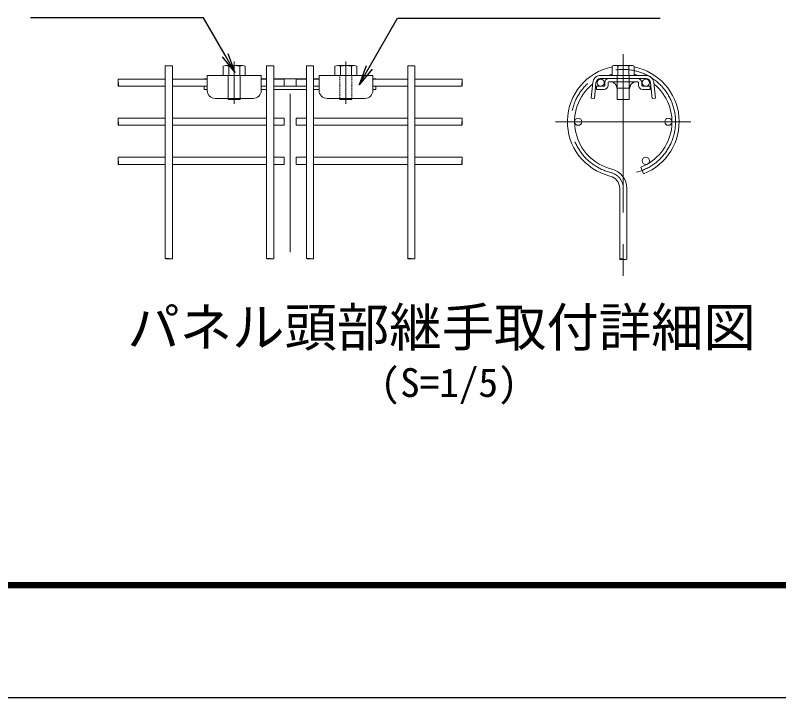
# Model space of a CAD drawing. Units: millimetres, scale not verified, with parts at other scales. Extents: x -4200 to 4200, y -2970 to 2970.
# Drawn here: x -2691 to -1161, y -2970 to -1602 of the extents above; entities that cross this region are included whole.
import ezdxf
from ezdxf.enums import TextEntityAlignment as Align

# ---------------------------------------------------------------- set-up
doc = ezdxf.new("R2010")
doc.units = ezdxf.units.MM
doc.header["$LTSCALE"] = 10
doc.linetypes.add('USER1', pattern=[50.8, 31.75, -6.35, 6.35, -6.35])
doc.linetypes.add('USER2', pattern=[0.375, 0.25, -0.125])
for name, color, linetype, lineweight in [('0-2_D-STR-DIM', 7, 'Continuous', 13), ('0-3_D-STR3', 3, 'Continuous', 13), ('0-4_D-BMK', 2, 'USER1', 13), ('0-6_D-STR2', 7, 'Continuous', 13), ('0-B_D-TTL-TXT', 7, 'Continuous', 25), ('0-C_D-TTL', 7, 'Continuous', 25)]:
    doc.layers.add(name, color=color, linetype=linetype, lineweight=lineweight)
doc.styles.add('ＭＳ ゴシック', font='')
doc.styles.get('ＭＳ ゴシック').set_extended_font_data('MS Gothic')

# ---------------------------------------------------------------- blocks, each defined once
blk = doc.blocks.new('MLeader2')
at = {"layer": '0-2_D-STR-DIM', "lineweight": 25}
blk.add_line((-1976.21, -1710.02), (-2001.98, -1741.32), dxfattribs=at)
for points in [[(-1981.98, -1706.68), (-1925.09, -1608.15), (-1405.86, -1608.15), (-1398.66, -1608.15)], [(-1987.75, -1703.35), (-2001.98, -1741.32), (-1981.98, -1706.68)]]:
    blk.add_lwpolyline(points, dxfattribs=at)
blk = doc.blocks.new('MLeader3')
at = {"layer": '0-2_D-STR-DIM', "lineweight": 25}
blk.add_line((-2265.09, -1678.83), (-2250.87, -1716.8), dxfattribs=at)
for points in [[(-2270.87, -1682.16), (-2314.17, -1607.15), (-2653.75, -1607.15), (-2660.95, -1607.15)], [(-2276.64, -1685.49), (-2250.87, -1716.8), (-2270.87, -1682.16)]]:
    blk.add_lwpolyline(points, dxfattribs=at)

msp = doc.modelspace()

# ---------------------------------------------------------------- linework, layer by layer
at = {"layer": '0-3_D-STR3'}
for p, q in [((-2274.43, -1722.86), (-2274.43, -1704.33)), ((-2268.93, -1702.86), (-2235.89, -1702.86)), ((-2263.42, -1722.86), (-2263.42, -1704.33)), ((-2241.39, -1722.86), (-2241.39, -1704.33)), ((-2230.38, -1704.33), (-2230.38, -1722.86)), ((-2050.46, -1722.86), (-2050.46, -1704.33)), ((-2044.95, -1702.86), (-2011.91, -1702.86)), ((-2039.44, -1722.86), (-2039.44, -1704.33)), ((-2017.42, -1722.86), (-2017.42, -1704.33)), ((-2006.41, -1704.33), (-2006.41, -1722.86)), ((-1494.58, -1722.74), (-1494.58, -1704.21)), ((-1489.07, -1702.74), (-1456.03, -1702.74)), ((-1483.56, -1722.74), (-1483.56, -1704.21)), ((-1461.54, -1722.74), (-1461.54, -1704.21)), ((-1450.52, -1704.21), (-1450.52, -1722.74)), ((-2312.41, -1729.26), (-2306.41, -1729.26)), ((-2312.41, -1730.06), (-2312.41, -1729.26)), ((-2306.41, -1722.86), (-2306.41, -1752.86)), ((-2306.41, -1722.86), (-2198.41, -1722.86)), ((-2264.38, -1770.86), (-2264.38, -1722.86)), ((-2240.38, -1770.86), (-2240.38, -1722.86)), ((-2198.41, -1722.86), (-2198.41, -1752.86)), ((-2198.41, -1729.26), (-2187.57, -1729.26)), ((-2173.17, -1729.26), (-2107.63, -1729.26)), ((-2093.17, -1729.26), (-2082.41, -1729.26)), ((-2082.41, -1722.86), (-2082.41, -1752.86)), ((-2082.41, -1722.86), (-1974.41, -1722.86)), ((-1974.41, -1722.86), (-1974.41, -1752.86)), ((-1974.41, -1729.26), (-1968.41, -1729.26)), ((-1968.41, -1729.26), (-1968.41, -1730.06)), ((-1517.85, -1722.74), (-1427.2, -1722.74)), ((-1517.85, -1729.14), (-1427.2, -1729.14)), ((-1484.52, -1770.74), (-1484.52, -1722.74)), ((-1460.52, -1770.74), (-1460.52, -1722.74)), ((-2312.41, -1744.46), (-2306.41, -1744.46)), ((-2312.41, -1750.86), (-2312.41, -1744.46)), ((-2187.57, -1744.46), (-2198.41, -1744.46)), ((-2173.17, -1744.46), (-2107.57, -1744.46)), ((-2082.41, -1744.46), (-2093.17, -1744.46)), ((-1974.41, -1744.46), (-1968.41, -1744.46)), ((-1968.41, -1744.46), (-1968.41, -1750.86)), ((-1533.76, -1737.13), (-1536.89, -1768.09)), ((-1527.4, -1737.77), (-1530.52, -1768.74)), ((-1526.52, -1744.34), (-1511.12, -1744.34)), ((-1526.52, -1744.34), (-1526.52, -1750.74)), ((-1509.52, -1737.14), (-1509.52, -1742.74)), ((-1503.12, -1737.14), (-1503.12, -1742.74)), ((-1501.52, -1735.54), (-1443.52, -1735.54)), ((-1441.92, -1737.14), (-1441.92, -1742.74)), ((-1435.52, -1737.14), (-1435.52, -1742.74)), ((-1433.92, -1744.34), (-1418.52, -1744.34)), ((-1418.52, -1744.34), (-1418.52, -1750.74)), ((-1411.28, -1737.13), (-1408.16, -1768.09)), ((-2312.41, -1750.86), (-2306.41, -1750.86)), ((-2198.41, -1750.86), (-2187.57, -1750.86)), ((-2173.17, -1750.86), (-2107.57, -1750.86)), ((-2093.17, -1750.86), (-2082.41, -1750.86)), ((-1974.41, -1750.86), (-1968.41, -1750.86)), ((-1526.52, -1750.74), (-1511.12, -1750.74)), ((-1485.72, -1747.93), (-1459.32, -1747.93)), ((-1433.92, -1750.74), (-1418.52, -1750.74)), ((-2290.41, -1768.86), (-2214.41, -1768.86)), ((-2264.38, -1770.86), (-2240.38, -1770.86)), ((-2066.41, -1768.86), (-1990.41, -1768.86)), ((-2040.41, -1770.86), (-2016.4, -1770.86)), ((-2040.4, -1770.86), (-2040.4, -1768.86)), ((-2016.4, -1770.86), (-2016.4, -1768.86)), ((-1536.89, -1768.09), (-1530.52, -1768.74)), ((-1484.52, -1770.74), (-1460.52, -1770.74))]:
    msp.add_line(p, q, dxfattribs=at)
at = {"layer": '0-3_D-STR3', "linetype": 'USER2'}
for p, q in [((-2040.41, -1768.86), (-2040.41, -1722.86)), ((-2016.41, -1768.86), (-2016.41, -1722.86))]:
    msp.add_line(p, q, dxfattribs=at)
at = {"layer": '0-3_D-STR3'}
msp.add_lwpolyline([(-1417.65, -1737.77), (-1414.52, -1768.74), (-1408.16, -1768.09)], dxfattribs=at)
for centre, radius, start, end in [((-2268.93, -1713.87), 11.01, 60, 120), ((-2252.41, -1744.69), 41.84, 74.73852, 105.26148), ((-2235.89, -1713.87), 11.01, 60, 120), ((-2044.95, -1713.87), 11.01, 60, 120), ((-2028.43, -1744.69), 41.84, 74.73852, 105.26148), ((-2011.91, -1713.87), 11.01, 60, 120), ((-1489.07, -1713.75), 11.01, 60, 120), ((-1472.55, -1744.57), 41.84, 74.73852, 105.26148), ((-1456.03, -1713.75), 11.01, 60, 120), ((-1517.85, -1738.74), 16, 90, 174.23211), ((-1517.85, -1738.74), 9.6, 90, 174.23211), ((-1501.52, -1737.14), 8, 90, 180), ((-1443.52, -1737.14), 8, 0, 90), ((-1427.2, -1738.74), 16, 5.76789, 90), ((-1427.2, -1738.74), 9.6, 5.76789, 90), ((-1511.12, -1742.74), 1.6, 270, 0), ((-1511.12, -1742.74), 8, 270, 0), ((-1501.52, -1737.14), 1.6, 90, 180), ((-1498.52, -1747.93), 12.8, 0, 75.52068), ((-1446.52, -1747.93), 12.8, 104.47932, 180), ((-1443.52, -1737.14), 1.6, 0, 90), ((-1433.92, -1742.74), 8, 180, 270), ((-1433.92, -1742.74), 1.6, 180, 270), ((-2290.41, -1752.86), 16, 180, 270), ((-2214.41, -1752.86), 16, 270, 0), ((-2066.41, -1752.86), 16, 180, 270), ((-1990.41, -1752.86), 16, 270, 0)]:
    msp.add_arc(centre, radius, start, end, dxfattribs=at)
at = {"layer": '0-4_D-BMK'}
for p, q in [((-1472.52, -1679.95), (-1472.52, -2136.31)), ((-2252.38, -1779.61), (-2252.38, -1694.59)), ((-2028.41, -1779.61), (-2028.41, -1694.59)), ((-2140.4, -2077.28), (-2140.41, -1717.7)), ((-1336.92, -1815.55), (-1608.12, -1815.55))]:
    msp.add_line(p, q, dxfattribs=at)
for centre, radius, start, end in [((-1472.52, -1815.55), 104.8, 284.7, 256.20952), ((-1505.32, -1949.18), 32.8, 0, 76.20952)]:
    msp.add_arc(centre, radius, start, end, dxfattribs=at)
at = {"layer": '0-6_D-STR2'}
for p, q in [((-2376.25, -1703.55), (-2390.65, -1703.55)), ((-2390.65, -1703.55), (-2390.65, -2089.84)), ((-2376.25, -1703.55), (-2376.25, -2089.84)), ((-2173.17, -1703.55), (-2187.57, -1703.55)), ((-2187.57, -1703.55), (-2187.57, -2089.84)), ((-2173.17, -1703.55), (-2173.17, -2089.84)), ((-2093.17, -1703.55), (-2107.57, -1703.55)), ((-2107.57, -1703.55), (-2107.57, -2089.84)), ((-2093.17, -1703.55), (-2093.17, -2089.84)), ((-1890.1, -1703.55), (-1904.5, -1703.55)), ((-1904.5, -1703.55), (-1904.5, -2089.84)), ((-1890.1, -1703.55), (-1890.1, -2089.84)), ((-2390.65, -1730.06), (-2484.92, -1730.06)), ((-2390.65, -1744.46), (-2484.92, -1744.46)), ((-2306.41, -1730.06), (-2376.25, -1730.06)), ((-2312.41, -1744.46), (-2376.25, -1744.46)), ((-2187.57, -1730.06), (-2198.41, -1730.06)), ((-2152.37, -1730.06), (-2173.17, -1730.06)), ((-2152.37, -1744.46), (-2173.17, -1744.46)), ((-2152.37, -1730.06), (-2152.37, -1744.46)), ((-2128.43, -1730.06), (-2107.63, -1730.06)), ((-2082.41, -1730.06), (-2093.17, -1730.06)), ((-1904.5, -1730.06), (-1974.41, -1730.06)), ((-1904.5, -1744.46), (-1968.41, -1744.46)), ((-1795.76, -1730.06), (-1890.1, -1730.06)), ((-1795.76, -1744.46), (-1890.1, -1744.46)), ((-2390.65, -1808.35), (-2484.92, -1808.35)), ((-2187.57, -1808.35), (-2376.25, -1808.35)), ((-2152.37, -1808.35), (-2173.17, -1808.35)), ((-2152.37, -1808.35), (-2152.37, -1822.75)), ((-2128.43, -1808.35), (-2107.63, -1808.35)), ((-1904.5, -1808.35), (-2093.17, -1808.35)), ((-1795.76, -1808.35), (-1890.1, -1808.35)), ((-2390.65, -1822.75), (-2484.92, -1822.75)), ((-2187.57, -1822.75), (-2376.25, -1822.75)), ((-2152.37, -1822.75), (-2173.17, -1822.75)), ((-1904.5, -1822.75), (-2093.17, -1822.75)), ((-1795.76, -1822.75), (-1890.1, -1822.75)), ((-2390.65, -1886.63), (-2484.92, -1886.63)), ((-2187.57, -1886.63), (-2376.25, -1886.63)), ((-2152.37, -1886.63), (-2173.17, -1886.63)), ((-2152.37, -1886.63), (-2152.37, -1901.03)), ((-2128.43, -1886.63), (-2107.63, -1886.63)), ((-2128.43, -1886.63), (-2128.43, -1901.03)), ((-1904.5, -1886.63), (-2093.17, -1886.63)), ((-1795.76, -1886.63), (-1890.1, -1886.63)), ((-2390.65, -1901.03), (-2484.92, -1901.03)), ((-2187.57, -1901.03), (-2376.25, -1901.03)), ((-2152.37, -1901.03), (-2173.17, -1901.03)), ((-2128.43, -1901.03), (-2107.63, -1901.03)), ((-1904.5, -1901.03), (-2093.17, -1901.03)), ((-1795.76, -1901.03), (-1890.1, -1901.03)), ((-1437.15, -1906.51), (-1431.93, -1919.93)), ((-1479.72, -1949.18), (-1479.72, -2090.89)), ((-1465.32, -1949.18), (-1465.32, -2090.96))]:
    msp.add_line(p, q, dxfattribs=at)
for points in [[(-2128.43, -1730.06), (-2128.43, -1744.46), (-2107.63, -1744.46)], [(-2128.43, -1808.35), (-2128.43, -1822.75), (-2107.63, -1822.75)]]:
    msp.add_lwpolyline(points, dxfattribs=at)
for centre in [(-1517.72, -1737.26), (-1427.32, -1737.26), (-1562.92, -1815.55), (-1382.12, -1815.55), (-1427.32, -1893.83)]:
    msp.add_circle(centre, 7.2, dxfattribs=at)
for centre, radius, start, end in [((-1472.52, -1815.55), 112, 101.35516, 256.20952), ((-1472.52, -1815.55), 112, 291.25, 78.67181), ((-1472.52, -1815.55), 97.6, 117.71481, 123.37821), ((-1472.52, -1815.55), 97.6, 103.05813, 108.02633), ((-1472.52, -1815.55), 97.6, 71.97367, 76.97302), ((-1472.52, -1815.55), 97.6, 56.62179, 62.28519), ((-1472.52, -1815.55), 97.6, 129.43822, 256.20952), ((-1472.52, -1815.55), 97.6, 291.25, 50.56178), ((-1505.32, -1949.18), 40, 0, 76.20952), ((-1505.32, -1949.18), 25.6, 0, 76.20952)]:
    msp.add_arc(centre, radius, start, end, dxfattribs=at)
for centre, major_axis, ratio, start_param, end_param in [((-2484.92, -1733.66), (0, -3.6), 0.114898, 3.1414937, 6.283185), ((-1795.89, -1733.66), (0, -3.6), 0.114898, 0.0000003, 3.1416916), ((-2484.92, -1811.95), (0, -3.6), 0.114898, 3.1414937, 6.283185), ((-1795.89, -1811.95), (0, -3.6), 0.114898, 0.0000003, 3.1416916), ((-2484.92, -1890.23), (0, -3.6), 0.114898, 3.1414937, 6.283185), ((-1795.89, -1890.23), (0, -3.6), 0.114898, 0.0000003, 3.1416916), ((-2379.85, -2089.83), (-3.6, 0), 0.114898, 0.0000003, 3.1416916), ((-2176.77, -2089.83), (-3.6, 0), 0.114898, 0.0000003, 3.1416916), ((-2096.77, -2089.83), (-3.6, 0), 0.114898, 0.0000003, 3.1416916), ((-1893.7, -2089.83), (-3.6, 0), 0.114898, 0.0000003, 3.1416916), ((-1468.91, -2090.89), (3.6, 0), 0.246642, 3.1415927, 6.2053633)]:
    msp.add_ellipse(centre, major_axis=major_axis, ratio=ratio, start_param=start_param, end_param=end_param, dxfattribs=at)
for centre, major_axis, ratio in [((-2484.92, -1740.86), (0, -3.6), 0.114898), ((-1795.89, -1740.86), (0, 3.6), 0.114898), ((-2484.92, -1819.15), (0, -3.6), 0.114898), ((-1795.89, -1819.15), (0, 3.6), 0.114898), ((-2484.92, -1897.44), (0, -3.6), 0.114898), ((-1795.89, -1897.44), (0, 3.6), 0.114898), ((-2387.05, -2089.83), (-3.6, 0), 0.114898), ((-2183.97, -2089.83), (-3.6, 0), 0.114898), ((-2103.97, -2089.83), (-3.6, 0), 0.114898), ((-1900.9, -2089.83), (-3.6, 0), 0.114898), ((-1476.11, -2090.89), (3.6, 0), 0.246642)]:
    msp.add_ellipse(centre, major_axis=major_axis, ratio=ratio, dxfattribs=at)
at = {"layer": '0-C_D-TTL', "color": 2}
msp.add_lwpolyline([(-4200, 2970), (4200, 2970), (4200, -2970), (-4200, -2970)], close=True, dxfattribs=at)
at = {"layer": '0-C_D-TTL'}
for points in [[(-3930, 2750), (3930, 2750), (3930, -2750), (-3930, -2750)], [(-3927.5, 2747.5), (3927.5, 2747.5), (3927.5, -2747.5), (-3927.5, -2747.5)], [(-3925, 2745), (3925, 2745), (3925, -2745), (-3925, -2745)], [(-3922.5, 2742.5), (3922.5, 2742.5), (3922.5, -2742.5), (-3922.5, -2742.5)], [(-3920, 2740), (3920, 2740), (3920, -2740), (-3920, -2740)]]:
    msp.add_lwpolyline(points, close=True, dxfattribs=at)

# ---------------------------------------------------------------- block references
at = {"layer": '0-2_D-STR-DIM'}
for name in ['MLeader3', 'MLeader2']:
    msp.add_blockref(name, (0, 0), dxfattribs=at)

# ---------------------------------------------------------------- texts
at = {"layer": '0-B_D-TTL-TXT', "style": 'ＭＳ ゴシック'}
for s, height, p in [('パネル頭部継手取付詳細図', 76.98, (-2466.73, -2289.03)), ('(S=1/5)', 57.7, (-1959.12, -2384.47))]:
    msp.add_text(s, height=height, dxfattribs=at).set_placement(p, align=Align.BOTTOM_LEFT)

doc.saveas('drawing.dxf')
